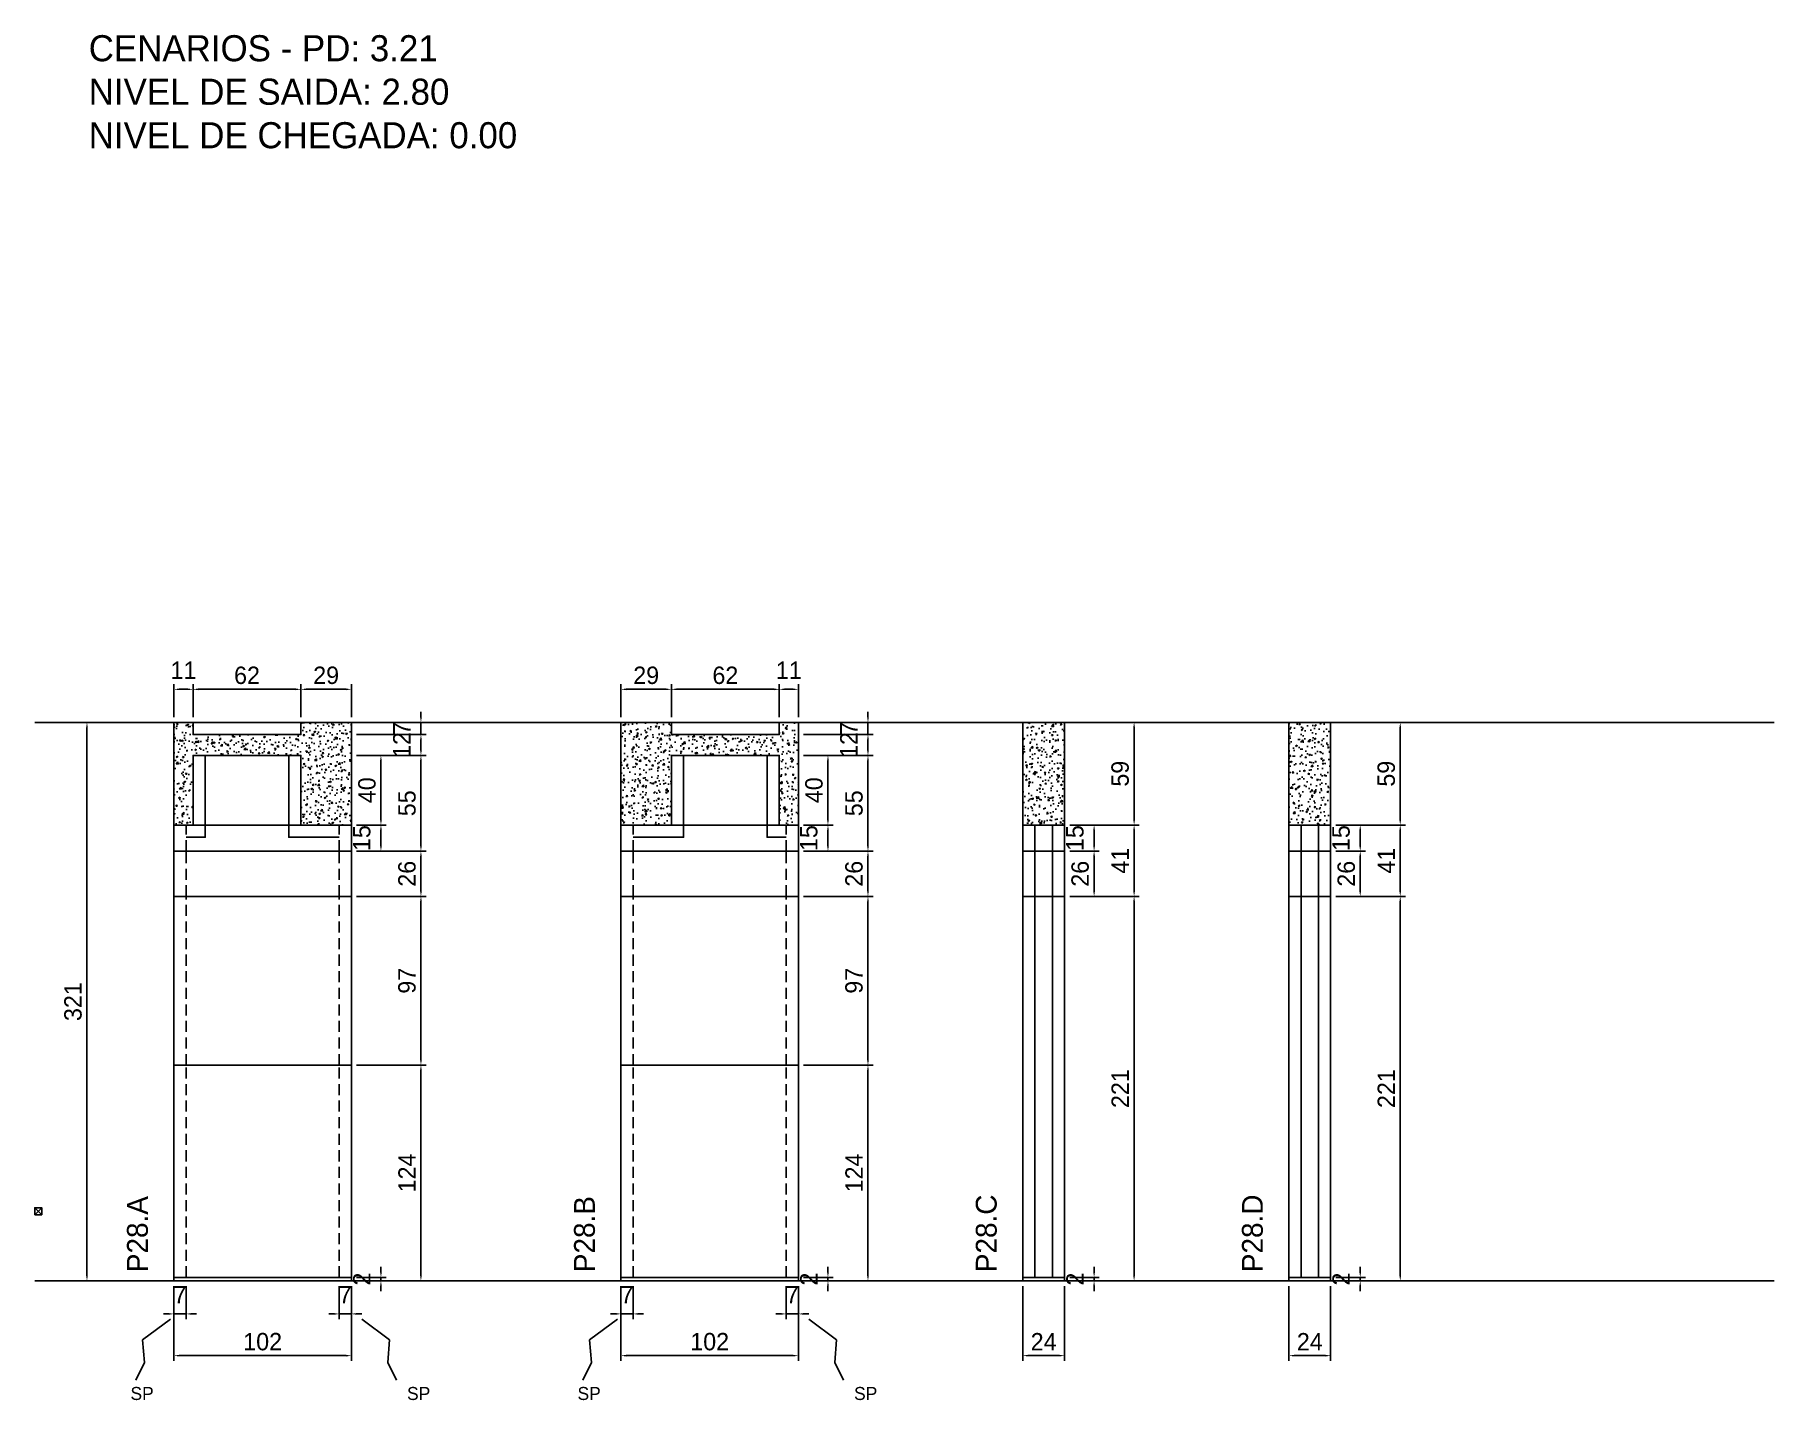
# Model space of a CAD drawing. Header units: centimetres. Extents: x 0 to 1000, y -490 to 295.
import ezdxf

# ---------------------------------------------------------------- set-up
doc = ezdxf.new("R2010")
doc.units = ezdxf.units.CM
doc.linetypes.add('DASHED', pattern=[2, -2])
doc.linetypes.add('HIDDEN', pattern=[9.525, 6.35, -3.175])
for name, color, linetype in [('COTA', 241, 'Continuous'), ('NOMENCLATURA', 7, 'Continuous'), ('Nível', 160, 'Continuous'), ('Painéis', 200, 'Continuous'), ('SARR_2.2x7', 40, 'Continuous'), ('Sarrafo de Pressão', 42, 'HIDDEN'), ('texto', 7, 'Continuous')]:
    doc.layers.add(name, color=color, linetype=linetype)
doc.dimstyles.new('PAINEL', dxfattribs={"dimtxt": 10, "dimasz": 3, "dimexe": 3, "dimexo": 3, "dimgap": 3, "dimtad": 1, "dimcen": 2.5, "dimclrd": 4, "dimclre": 4, "dimclrt": 240, "dimazin": 3, "dimtfac": 1, "dimtmove": 0, "dimatfit": 3})

# ---------------------------------------------------------------- blocks, each defined once
blk = doc.blocks.new('MULDURA')
at = {"layer": 'Paineis'}
for p, q in [((0, 0), (4, 4)), ((4, 0), (0, 4))]:
    blk.add_line(p, q, dxfattribs=at)
blk.add_lwpolyline([(0, 0), (4, 0), (4, 4), (0, 4)], close=True, dxfattribs=at)

msp = doc.modelspace()

# ---------------------------------------------------------------- hatches: boundary and pattern name
at = {"layer": 'COTA'}
h = msp.add_hatch(dxfattribs=at)
h.set_pattern_fill('AR-CONC', color=256, scale=0.05)
h.paths.add_polyline_path([(80, -119), (80, -107), (80, -100), (91, -100), (91, -107), (153, -107), (153, -100), (182, -100), (182, -107), (182, -119), (182, -159), (153, -159), (153, -119), (91, -119), (91, -159), (80, -159)])
h = msp.add_hatch(dxfattribs=at)
h.set_pattern_fill('AR-CONC', color=256, scale=0.05)
h.paths.add_polyline_path([(337, -119), (337, -107), (337, -100), (366, -100), (366, -107), (428, -107), (428, -100), (439, -100), (439, -107), (439, -119), (439, -159), (428, -159), (428, -119), (366, -119), (366, -159), (337, -159)])
h = msp.add_hatch(dxfattribs=at)
h.set_pattern_fill('AR-CONC', color=256, scale=0.05)
h.paths.add_polyline_path([(592, -159), (592, -100), (568, -100), (568, -159)])
h = msp.add_hatch(dxfattribs=at)
h.set_pattern_fill('AR-CONC', color=256, scale=0.05)
h.paths.add_polyline_path([(745, -159), (745, -100), (721, -100), (721, -159)])

# ---------------------------------------------------------------- linework, layer by layer
for p, q in [((80, -100), (91, -100)), ((80, -159), (80, -100)), ((91, -107), (91, -100)), ((153, -100), (182, -100)), ((153, -107), (153, -100)), ((182, -159), (182, -100)), ((337, -100), (366, -100)), ((337, -159), (337, -100)), ((366, -107), (366, -100)), ((428, -100), (439, -100)), ((428, -107), (428, -100)), ((439, -159), (439, -100)), ((568, -159), (568, -100)), ((568, -100), (592, -100)), ((592, -159), (592, -100)), ((721, -159), (721, -100)), ((721, -100), (745, -100)), ((745, -159), (745, -100))]:
    msp.add_line(p, q, dxfattribs=at)
for points in [[(80, -119), (80, -107), (80, -100), (91, -100), (91, -107), (153, -107), (153, -100), (182, -100), (182, -107), (182, -119), (182, -159), (153, -159), (153, -119), (91, -119), (91, -159), (80, -159)], [(337, -119), (337, -107), (337, -100), (366, -100), (366, -107), (428, -107), (428, -100), (439, -100), (439, -107), (439, -119), (439, -159), (428, -159), (428, -119), (366, -119), (366, -159), (337, -159)], [(592, -159), (592, -100), (568, -100), (568, -159)], [(745, -159), (745, -100), (721, -100), (721, -159)]]:
    msp.add_lwpolyline(points, close=True, dxfattribs=at)
at = {"layer": 'COTA', "color": 4}
for points in [[(78, -443), (62, -455), (63, -468), (58, -478)], [(188, -443), (204, -455), (203, -468), (208, -478)], [(335, -443), (319, -455), (320, -468), (315, -478)], [(445, -443), (461, -455), (460, -468), (465, -478)]]:
    msp.add_lwpolyline(points, dxfattribs=at)
at = {"layer": 'Nível', "linetype": 'DASHED'}
for points in [[(0, -100), (1000, -100)], [(0, -421), (1000, -421)]]:
    msp.add_lwpolyline(points, dxfattribs=at)
at = {"layer": 'Painéis'}
for p, q in [((91, -119), (153, -119)), ((91, -159), (91, -119)), ((91, -119), (153, -119)), ((153, -159), (153, -119)), ((366, -119), (428, -119)), ((366, -159), (366, -119)), ((366, -119), (428, -119)), ((428, -159), (428, -119)), ((80, -159), (91, -159)), ((80, -421), (80, -159)), ((91, -159), (153, -159)), ((153, -159), (182, -159)), ((182, -421), (182, -159)), ((337, -159), (366, -159)), ((337, -421), (337, -159)), ((366, -159), (428, -159)), ((428, -159), (439, -159)), ((439, -421), (439, -159)), ((568, -159), (592, -159)), ((568, -421), (568, -159)), ((592, -421), (592, -159)), ((721, -159), (745, -159)), ((721, -421), (721, -159)), ((745, -421), (745, -159)), ((80, -174), (182, -174)), ((337, -174), (439, -174)), ((568, -174), (592, -174)), ((721, -174), (745, -174)), ((80, -200), (182, -200)), ((337, -200), (439, -200)), ((568, -200), (592, -200)), ((721, -200), (745, -200)), ((80, -297), (182, -297)), ((337, -297), (439, -297)), ((80, -419), (182, -419)), ((337, -419), (439, -419)), ((568, -419), (592, -419)), ((721, -419), (745, -419))]:
    msp.add_line(p, q, dxfattribs=at)
for points in [[(91, -107), (91, -100), (153, -100), (153, -107)], [(366, -107), (366, -100), (428, -100), (428, -107)]]:
    msp.add_lwpolyline(points, close=True, dxfattribs=at)
at = {"layer": 'SARR_2.2x7'}
for p, q in [((91, -107), (153, -107)), ((91, -107), (153, -107)), ((366, -107), (428, -107)), ((366, -107), (428, -107))]:
    msp.add_line(p, q, dxfattribs=at)
for points in [[(98, -159), (98, -119)], [(146, -159), (146, -119)], [(373, -159), (373, -119)], [(421, -159), (421, -119)], [(91, -159), (98, -159), (98, -166), (87, -166)], [(153, -159), (146, -159), (146, -166), (175, -166)], [(366, -159), (373, -159), (373, -166), (344, -166)], [(428, -159), (421, -159), (421, -166), (432, -166)], [(575, -174), (575, -159)], [(585, -174), (585, -159)], [(728, -174), (728, -159)], [(738, -174), (738, -159)], [(575, -200), (575, -174)], [(585, -200), (585, -174)], [(728, -200), (728, -174)], [(738, -200), (738, -174)], [(575, -419), (575, -200)], [(585, -419), (585, -200)], [(728, -419), (728, -200)], [(738, -419), (738, -200)]]:
    msp.add_lwpolyline(points, dxfattribs=at)
at = {"layer": 'Sarrafo de Pressão', "linetype": 'HIDDEN'}
for points in [[(87, -174), (87, -159)], [(175, -174), (175, -159)], [(344, -174), (344, -159)], [(432, -174), (432, -159)], [(87, -200), (87, -174)], [(175, -200), (175, -174)], [(344, -200), (344, -174)], [(432, -200), (432, -174)], [(87, -297), (87, -200)], [(175, -297), (175, -200)], [(344, -297), (344, -200)], [(432, -297), (432, -200)], [(87, -419), (87, -297)], [(175, -419), (175, -297)], [(344, -419), (344, -297)], [(432, -419), (432, -297)]]:
    msp.add_lwpolyline(points, dxfattribs=at)

# ---------------------------------------------------------------- block references
at = {"layer": 'COTA'}
msp.add_blockref('MULDURA', (0, -383), dxfattribs=at)

# ---------------------------------------------------------------- texts
at = {"layer": 'NOMENCLATURA'}
for s, p in [('CENARIOS - PD: 3.21', (31, 280)), ('NIVEL DE SAIDA: 2.80', (31, 255)), ('NIVEL DE CHEGADA: 0.00', (31, 230))]:
    msp.add_text(s, height=15, dxfattribs=at).set_placement(p)
for s, p in [('P28.A', (65, -416)), ('P28.B', (322, -416)), ('P28.C', (553, -416)), ('P28.D', (706, -416))]:
    msp.add_text(s, height=12, rotation=90, dxfattribs=at).set_placement(p)
at = {"layer": 'texto', "color": 4, "char_height": 7.5, "attachment_point": 1}
for insert in [(55, -482), (214, -482), (312, -482), (471, -482)]:
    msp.add_mtext('SP', dxfattribs=dict(at, insert=insert))

# ---------------------------------------------------------------- dimensions: what is measured, and where the dimension line sits
at = {"layer": 'COTA', "color": 4}
for base, p1, p2 in [((80, -81), (80, -100), (91, -100)), ((91, -81), (91, -100), (153, -100)), ((153, -81), (153, -100), (182, -100)), ((337, -81), (337, -100), (366, -100)), ((366, -81), (366, -100), (428, -100)), ((428, -81), (428, -100), (439, -100)), ((80, -440), (80, -421), (87, -421)), ((80, -464), (80, -421), (182, -421)), ((175, -440), (175, -421), (182, -421)), ((337, -440), (337, -421), (344, -421)), ((337, -464), (337, -421), (439, -421)), ((432, -440), (432, -421), (439, -421)), ((568, -464), (568, -421), (592, -421)), ((721, -464), (721, -421), (745, -421))]:
    msp.add_linear_dim(base=base, p1=p1, p2=p2, dimstyle='PAINEL', dxfattribs=at).render()
at = {"layer": 'COTA'}
msp.add_linear_dim(base=(30, -421), p1=(50, -421), p2=(50, -100), angle=90, dimstyle='PAINEL', dxfattribs=at).render()
at = {"layer": 'COTA', "color": 4}
for base, p1, p2 in [((222, -107), (182, -107), (182, -100)), ((479, -107), (439, -107), (439, -100)), ((632, -159), (592, -159), (592, -100)), ((785, -159), (745, -159), (745, -100)), ((222, -119), (182, -119), (182, -107)), ((479, -119), (439, -119), (439, -107)), ((222, -174), (182, -174), (182, -119)), ((199, -159), (182, -159), (182, -119)), ((479, -174), (439, -174), (439, -119)), ((456, -159), (439, -159), (439, -119)), ((199, -174), (182, -174), (182, -159)), ((456, -174), (439, -174), (439, -159)), ((609, -174), (592, -174), (592, -159)), ((632, -200), (592, -200), (592, -159)), ((762, -174), (745, -174), (745, -159)), ((785, -200), (745, -200), (745, -159)), ((222, -200), (182, -200), (182, -174)), ((479, -200), (439, -200), (439, -174)), ((609, -200), (592, -200), (592, -174)), ((762, -200), (745, -200), (745, -174)), ((222, -297), (182, -297), (182, -200)), ((479, -297), (439, -297), (439, -200)), ((632, -421), (592, -421), (592, -200)), ((785, -421), (745, -421), (745, -200)), ((222, -421), (182, -421), (182, -297)), ((479, -421), (439, -421), (439, -297)), ((199, -421), (182, -421), (182, -419)), ((456, -421), (439, -421), (439, -419)), ((609, -421), (592, -421), (592, -419)), ((762, -421), (745, -421), (745, -419))]:
    msp.add_linear_dim(base=base, p1=p1, p2=p2, angle=90, dimstyle='PAINEL', dxfattribs=at).render()

doc.saveas('drawing.dxf')
